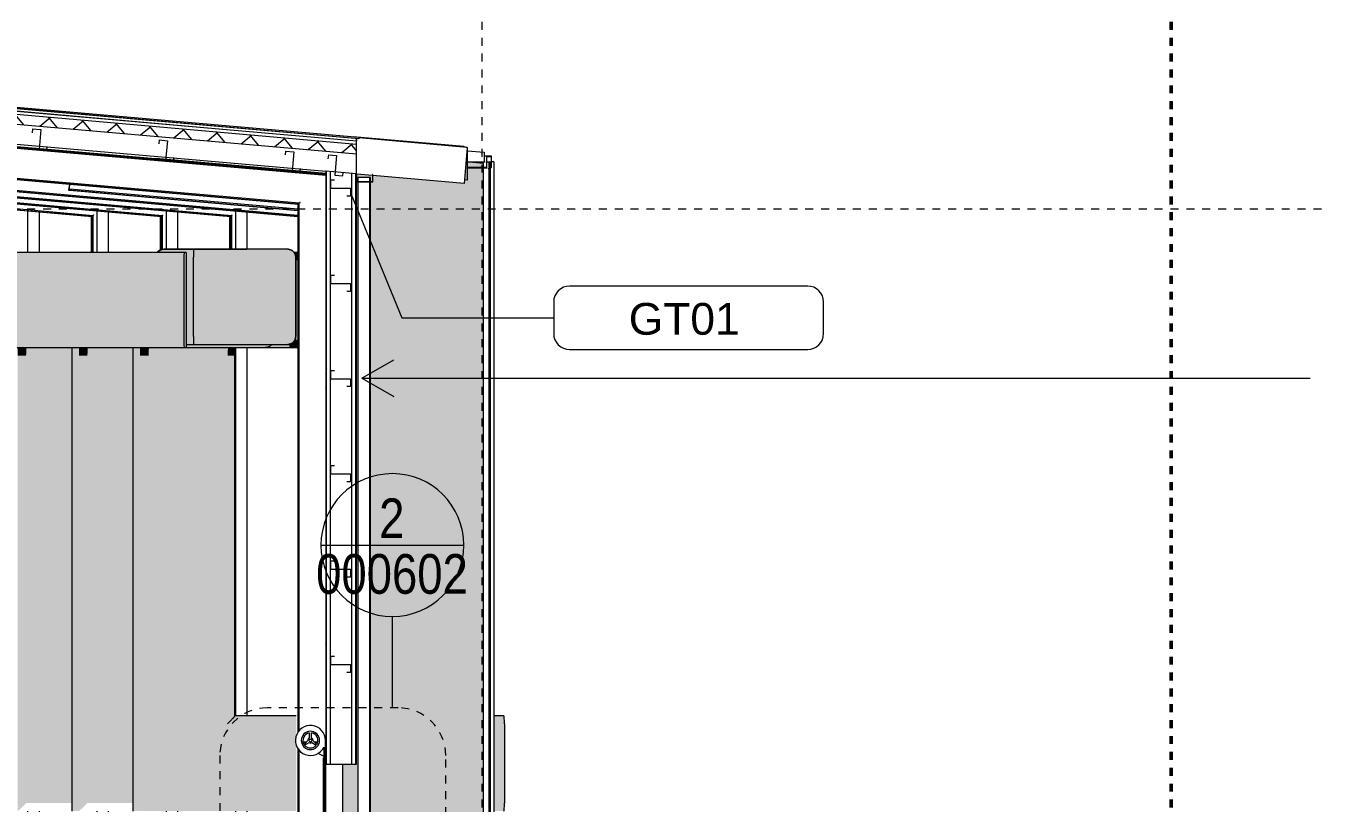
# Model space of a CAD drawing. Header units: metres. Extents: x 4238 to 4687, y -1 to 29.
# Drawn here: x 4501.05 to 4517.36, y 7.75 to 17.54 of the extents above; entities that cross this region are included whole.
import ezdxf

# ---------------------------------------------------------------- set-up
doc = ezdxf.new("R2010")
doc.units = ezdxf.units.M
for name, pattern in [('AEC_Center', [0.024, 0.012, -0.004, 0.004, -0.004]), ('AEC_Double Dash', [0.039, 0.015, -0.004, 0.006, -0.004, 0.006, -0.004]), ('BOUNDARY', [0.016, 0.01, -0.003, 0, -0.003]), ('Grid Line', [0.021, 0.012, -0.003, 0.003, -0.003])]:
    doc.linetypes.add(name, pattern=pattern)
for name, color, linetype, lineweight in [('A-ANNO-SYMB', 150, 'Continuous', 5), ('A-DETL', 90, 'Continuous', 13), ('A-DOOR', 31, 'Continuous', 5), ('A-DOOR-FRAM', 31, 'Continuous', 5), ('A-FLOR-LEVL', 51, 'Continuous', 5), ('A-GENM', 13, 'Continuous', 5), ('A-ROOF', 132, 'Continuous', 5), ('A-ROOF-IDEN', 132, 'Continuous', 5), ('A-ROOF-MCUT', 132, 'Continuous', 5), ('A-ROOF-OTLN', 132, 'Continuous', 5), ('A-ROOF-PATT', 132, 'Continuous', 15), ('A-WALL', 113, 'Continuous', 5), ('A-WALL-PATT', 111, 'Continuous', 5), ('G-ANNO-TEXT', 231, 'Continuous', 5), ('P-SANR-FIXT', 6, 'Continuous', 5), ('S-BEAM', 12, 'Continuous', 5), ('S-GRID', 1, 'Continuous', 5)]:
    doc.layers.add(name, color=color, linetype=linetype, lineweight=lineweight)
doc.styles.add('Arial Narrow', font='ARIALN.TTF', dxfattribs={"height": 0.5})
doc.styles.add('Arial_2', font='arial.ttf', dxfattribs={"height": 0.4})

# ---------------------------------------------------------------- blocks, each defined once
blk = doc.blocks.new('Structural Framing 15 - Structural Framing 1-952687-SECTION - GRIDS B1-B2')
at = {"layer": 'S-BEAM'}
for p, q in [((4478.807, 15.298), (4474.788, 15.65)), ((4478.811, 15.298), (4478.807, 15.298)), ((4478.807, 15.298), (4478.807, 8.639)), ((4478.807, 8.442), (4478.807, 5.24))]:
    blk.add_line(p, q, dxfattribs=at)
blk = doc.blocks.new('Mechanical - Condensers - Mechanical - Condensers-1249279-SECTION - GRIDS B1-B2')
at = {"layer": 'A-GENM'}
h = blk.add_hatch(color=256, dxfattribs=at)
h.paths.add_polyline_path([(4476.724, 14.59), (4477.374, 14.59), (4477.376, 14.69), (4461.306, 14.689), (4461.306, 14.59), (4476.601, 14.59)])
h.paths.add_polyline_path([(4460.514, 14.59), (4461.106, 14.59), (4461.106, 14.69), (4436.757, 14.69), (4436.757, 14.59), (4460.267, 14.59)])
h.paths.add_polyline_path([(4436.172, 14.59), (4436.223, 14.59), (4436.223, 14.69), (4436.107, 14.69), (4436.107, 14.656), (4436.147, 14.616)])
for points in [[(4477.041, 14.69), (4477.042, 14.69), (4477.05, 14.701), (4477.071, 14.717), (4477.096, 14.727), (4477.094, 14.727), (4477.07, 14.717), (4477.049, 14.7)], [(4477.405, 13.53), (4477.497, 13.532), (4477.496, 13.544), (4477.494, 13.63), (4477.497, 14.727), (4477.495, 14.73), (4477.121, 14.73), (4477.095, 14.727), (4477.071, 14.717), (4477.05, 14.701), (4477.044, 14.69), (4477.403, 14.69), (4477.404, 14.661), (4477.405, 14.59), (4477.405, 13.53)], [(4477.376, 13.49), (4477.403, 13.49), (4477.404, 13.504), (4477.405, 13.613), (4477.404, 14.677), (4477.403, 14.69), (4477.376, 14.69), (4477.374, 14.661), (4477.374, 14.461), (4477.375, 13.504)], [(4477.494, 14.63), (4478.781, 14.63), (4478.774, 14.663), (4478.767, 14.68), (4478.749, 14.703), (4478.727, 14.719), (4478.698, 14.728), (4478.658, 14.73), (4477.497, 14.729), (4477.496, 14.717), (4477.494, 14.656)], [(4478.781, 14.59), (4478.807, 14.59), (4478.807, 14.69), (4478.761, 14.688), (4478.771, 14.672), (4478.778, 14.651), (4478.781, 14.626), (4478.781, 14.606)], [(4477.494, 13.63), (4478.781, 13.63), (4478.781, 14.63), (4477.494, 14.63), (4477.494, 13.825)], [(4478.807, 13.59), (4478.807, 14.59), (4478.781, 14.59), (4478.778, 13.613), (4478.774, 13.597), (4478.773, 13.59), (4478.777, 13.59)], [(4478.37, 13.49), (4478.403, 13.491), (4478.429, 13.496), (4478.443, 13.502), (4478.463, 13.514), (4478.471, 13.521), (4478.476, 13.53), (4477.405, 13.53), (4477.405, 13.49), (4478.337, 13.49)], [(4477.497, 13.53), (4478.697, 13.532), (4478.711, 13.535), (4478.732, 13.545), (4478.751, 13.56), (4478.767, 13.58), (4478.778, 13.613), (4478.781, 13.63), (4477.494, 13.63), (4477.497, 13.534)], [(4478.707, 13.49), (4478.706, 13.534), (4478.662, 13.53), (4478.476, 13.528), (4478.467, 13.518), (4478.458, 13.51), (4478.423, 13.493), (4478.403, 13.49), (4478.581, 13.49)], [(4478.707, 13.49), (4478.807, 13.49), (4478.807, 13.59), (4478.771, 13.589), (4478.766, 13.578), (4478.75, 13.559), (4478.717, 13.538), (4478.707, 13.533), (4478.707, 13.494)], [(4475.313, 13.39), (4475.386, 13.39), (4475.389, 13.465), (4475.392, 13.485), (4475.395, 13.49), (4475.28, 13.49), (4475.278, 13.435), (4475.278, 13.39), (4475.296, 13.39)], [(4475.335, 10.39), (4475.386, 10.39), (4475.386, 13.39), (4475.278, 13.39), (4475.278, 10.39), (4475.313, 10.39)], [(4475.386, 13.39), (4475.962, 13.39), (4475.962, 13.49), (4475.395, 13.49), (4475.392, 13.485), (4475.388, 13.449), (4475.387, 13.401)], [(4475.386, 7.75), (4475.962, 7.75), (4475.962, 13.39), (4475.386, 13.39), (4475.386, 7.888)], [(4475.475, 13.504), (4475.475, 13.504)], [(4476.049, 7.65), (4476.051, 13.477), (4476.05, 13.49), (4475.963, 13.49), (4475.962, 13.189), (4475.962, 7.65)], [(4476.085, 10.39), (4476.158, 10.39), (4476.158, 13.39), (4476.049, 13.39), (4476.049, 10.39), (4476.067, 10.39)], [(4476.14, 13.39), (4476.158, 13.39), (4476.161, 13.465), (4476.164, 13.485), (4476.167, 13.49), (4476.052, 13.49), (4476.05, 13.435), (4476.05, 13.39), (4476.132, 13.39)], [(4476.158, 13.39), (4476.732, 13.39), (4476.732, 13.49), (4476.167, 13.49), (4476.164, 13.485), (4476.159, 13.449), (4476.158, 13.401)], [(4476.353, 7.75), (4476.732, 7.75), (4476.732, 13.39), (4476.158, 13.39), (4476.158, 7.75)], [(4476.819, 7.65), (4476.821, 13.477), (4476.821, 13.49), (4476.732, 13.49), (4476.732, 13.189), (4476.732, 7.65)], [(4476.837, 10.39), (4476.928, 10.39), (4476.928, 13.39), (4476.819, 13.39), (4476.819, 10.39), (4476.825, 10.39)], [(4476.825, 13.39), (4476.928, 13.39), (4476.931, 13.465), (4476.934, 13.485), (4476.936, 13.49), (4476.822, 13.49), (4476.82, 13.435), (4476.82, 13.39)], [(4476.928, 13.39), (4477.924, 13.39), (4477.925, 13.449), (4477.93, 13.485), (4477.932, 13.49), (4476.936, 13.49), (4476.934, 13.485), (4476.929, 13.449), (4476.928, 13.401)], [(4478.015, 13.39), (4478.015, 13.39), (4478.014, 13.49), (4477.932, 13.49), (4477.929, 13.484), (4477.925, 13.449), (4477.924, 13.39), (4478.013, 13.39)], [(4477.924, 10.39), (4478.015, 10.39), (4478.013, 13.39), (4477.924, 13.39), (4477.924, 10.432)], [(4475.278, 7.65), (4475.284, 7.653), (4475.313, 7.679), (4475.386, 7.75), (4475.386, 10.39), (4475.278, 10.39), (4475.278, 7.653)], [(4476.049, 7.65), (4476.055, 7.653), (4476.085, 7.679), (4476.158, 7.75), (4476.158, 10.39), (4476.049, 10.39), (4476.049, 7.676)], [(4476.819, 7.65), (4476.825, 7.653), (4476.855, 7.679), (4476.928, 7.75), (4476.928, 10.39), (4476.819, 10.39), (4476.819, 7.653)], [(4477.924, 8.75), (4477.992, 8.821), (4478.015, 8.85), (4478.013, 10.39), (4477.924, 10.39), (4477.924, 8.768)]]:
    blk.add_hatch(color=256, dxfattribs=at).paths.add_polyline_path(points)
h = blk.add_hatch(color=256, dxfattribs=at)
h.paths.add_polyline_path([(4415.037, 8.33), (4436.222, 9.44), (4436.223, 14.59), (4436.172, 14.59), (4436.172, 11.345), (4436.183, 11.345), (4436.183, 11.333), (4436.172, 11.333), (4436.172, 10.904), (4436.183, 10.904), (4436.183, 10.891), (4436.172, 10.891), (4436.172, 10.439), (4414.985, 9.328), (4415.005, 8.948)])
h.paths.add_polyline_path([(4436.756, 9.468), (4437.172, 9.49), (4437.172, 13.59), (4461.106, 13.59), (4461.106, 14.59), (4436.757, 14.59), (4436.756, 9.584)])
h.paths.add_polyline_path([(4475.487, 13.59), (4477.374, 13.59), (4477.374, 14.59), (4461.306, 14.59), (4461.306, 13.59), (4475.363, 13.59)])
h = blk.add_hatch(color=256, dxfattribs=at)
h.paths.add_polyline_path([(4477.376, 13.49), (4477.375, 13.504), (4477.374, 13.59), (4461.306, 13.59), (4461.306, 13.49), (4477.376, 13.49)])
h.paths.add_polyline_path([(4460.019, 13.49), (4461.106, 13.492), (4461.106, 13.59), (4437.172, 13.59), (4437.275, 13.49), (4459.772, 13.49)])
h = blk.add_hatch(color=256, dxfattribs=at)
h.paths.add_polyline_path([(4477.096, 7.75), (4478.791, 7.75), (4478.791, 8.471), (4478.78, 8.512), (4478.779, 8.56), (4478.791, 8.609), (4478.791, 8.75), (4477.924, 8.75), (4477.924, 13.39), (4476.928, 13.39), (4476.928, 7.75)])
h.paths.add_polyline_path([(4481.303, 7.75), (4481.41, 7.75), (4481.41, 8.75), (4481.276, 8.75), (4481.276, 7.75)])
h = blk.add_hatch(color=256, dxfattribs=at)
h.paths.add_polyline_path([(4477.924, 8.75), (4478.791, 8.75), (4478.789, 8.821), (4478.785, 8.847), (4478.782, 8.85), (4478.015, 8.85), (4478.013, 8.847), (4477.992, 8.821), (4477.949, 8.776)])
h.paths.add_polyline_path([(4481.276, 8.75), (4481.41, 8.75), (4481.408, 8.821), (4481.404, 8.847), (4481.402, 8.85), (4481.276, 8.85), (4481.276, 8.751)])
h = blk.add_hatch(color=256, dxfattribs=at)
h.paths.add_polyline_path([(4477.096, 7.65), (4478.784, 7.652), (4478.786, 7.659), (4478.789, 7.679), (4478.791, 7.75), (4476.928, 7.75), (4476.848, 7.674), (4476.825, 7.65), (4476.848, 7.65)])
h.paths.add_polyline_path([(4481.402, 7.65), (4481.404, 7.653), (4481.408, 7.679), (4481.41, 7.75), (4481.276, 7.75), (4481.276, 7.65), (4481.303, 7.65)])
for p, q in [((4477.376, 14.69), (4461.306, 14.69)), ((4477.077, 14.719), (4477.091, 14.726)), ((4477.497, 14.73), (4477.121, 14.73)), ((4477.403, 14.69), (4477.376, 14.69)), ((4477.374, 14.59), (4477.374, 13.59)), ((4477.405, 13.59), (4477.405, 14.59)), ((4477.494, 13.63), (4477.494, 14.63)), ((4478.781, 13.63), (4478.781, 14.63)), ((4478.781, 14.63), (4478.781, 13.63)), ((4477.405, 13.53), (4477.497, 13.53)), ((4461.306, 13.49), (4477.376, 13.49)), ((4475.962, 13.39), (4475.962, 10.39)), ((4476.732, 13.39), (4476.732, 10.39)), ((4477.376, 13.49), (4477.403, 13.49)), ((4478.015, 10.39), (4478.015, 13.39)), ((4478.399, 13.49), (4478.707, 13.49)), ((4475.962, 10.39), (4475.962, 7.65)), ((4476.732, 10.39), (4476.732, 7.65)), ((4478.015, 8.85), (4478.015, 10.39)), ((4478.787, 8.85), (4478.015, 8.85)), ((4481.402, 8.85), (4481.276, 8.85)), ((4481.41, 8.75), (4481.41, 7.75))]:
    blk.add_line(p, q, dxfattribs=at)
at = {"layer": 'A-GENM', "flags": 128}
for points in [[(4477.094, 14.727), (4477.07, 14.717), (4477.05, 14.701), (4477.041, 14.691)], [(4477.041, 14.69), (4477.048, 14.7), (4477.068, 14.715)], [(4477.103, 14.728), (4477.116, 14.73), (4477.117, 14.73), (4477.118, 14.73), (4477.118, 14.73), (4477.119, 14.73)], [(4477.122, 14.73), (4477.148, 14.73), (4477.207, 14.73), (4477.284, 14.73), (4477.47, 14.73), (4477.645, 14.73), (4477.792, 14.73), (4478.03, 14.73), (4478.164, 14.73)], [(4478.681, 14.73), (4478.68, 14.73), (4478.677, 14.73), (4478.672, 14.73), (4478.666, 14.73), (4478.658, 14.73), (4478.648, 14.73), (4478.636, 14.73), (4478.622, 14.73), (4478.607, 14.73), (4478.59, 14.73), (4478.571, 14.73), (4478.551, 14.73), (4478.529, 14.73), (4478.505, 14.73), (4478.48, 14.73), (4478.453, 14.73), (4478.425, 14.73), (4478.395, 14.73), (4478.364, 14.73), (4478.332, 14.73), (4478.298, 14.73), (4478.263, 14.73), (4478.227, 14.73), (4478.19, 14.73), (4478.152, 14.73), (4478.113, 14.73), (4478.073, 14.73), (4478.032, 14.73), (4477.99, 14.73), (4477.947, 14.73), (4477.904, 14.73), (4477.86, 14.73), (4477.816, 14.73), (4477.771, 14.73), (4477.726, 14.73), (4477.681, 14.73), (4477.635, 14.73), (4477.589, 14.73), (4477.543, 14.73), (4477.497, 14.73)], [(4478.681, 14.73), (4478.685, 14.73), (4478.689, 14.73), (4478.693, 14.73), (4478.696, 14.729), (4478.7, 14.728), (4478.704, 14.727), (4478.708, 14.726), (4478.712, 14.725), (4478.716, 14.724), (4478.72, 14.722), (4478.723, 14.721), (4478.727, 14.719), (4478.73, 14.717), (4478.734, 14.715), (4478.737, 14.713), (4478.74, 14.71), (4478.743, 14.708), (4478.746, 14.705), (4478.749, 14.703), (4478.752, 14.7), (4478.755, 14.697), (4478.758, 14.694), (4478.76, 14.691), (4478.762, 14.688), (4478.765, 14.684), (4478.767, 14.681), (4478.769, 14.677), (4478.771, 14.674), (4478.772, 14.67), (4478.774, 14.666), (4478.775, 14.663), (4478.776, 14.659), (4478.777, 14.655), (4478.778, 14.651), (4478.779, 14.647), (4478.78, 14.643), (4478.78, 14.639), (4478.78, 14.635), (4478.781, 14.631), (4478.781, 14.63)], [(4478.807, 14.69), (4478.765, 14.69), (4478.759, 14.69)], [(4477.497, 13.53), (4477.543, 13.53), (4477.589, 13.53), (4477.635, 13.53), (4477.681, 13.53), (4477.726, 13.53), (4477.771, 13.53), (4477.816, 13.53), (4477.861, 13.53), (4477.904, 13.53), (4477.948, 13.53), (4477.99, 13.53), (4478.032, 13.53), (4478.073, 13.53), (4478.113, 13.53), (4478.152, 13.53), (4478.19, 13.53), (4478.227, 13.53), (4478.264, 13.53), (4478.298, 13.53), (4478.332, 13.53), (4478.364, 13.53), (4478.395, 13.53), (4478.425, 13.53), (4478.453, 13.53), (4478.48, 13.53), (4478.505, 13.53), (4478.529, 13.53), (4478.551, 13.53), (4478.571, 13.53), (4478.59, 13.53), (4478.607, 13.53), (4478.622, 13.53), (4478.636, 13.53), (4478.648, 13.53), (4478.658, 13.53), (4478.666, 13.53), (4478.672, 13.53), (4478.677, 13.53), (4478.68, 13.53), (4478.681, 13.53)], [(4478.479, 13.53), (4478.477, 13.527), (4478.474, 13.524), (4478.472, 13.521), (4478.469, 13.519), (4478.466, 13.516), (4478.463, 13.513), (4478.46, 13.511), (4478.457, 13.508), (4478.453, 13.506), (4478.45, 13.504), (4478.446, 13.502), (4478.443, 13.5), (4478.439, 13.499), (4478.435, 13.497), (4478.432, 13.496), (4478.428, 13.495), (4478.424, 13.493), (4478.42, 13.493), (4478.416, 13.492), (4478.412, 13.491), (4478.408, 13.491), (4478.404, 13.49), (4478.4, 13.49), (4478.399, 13.49)], [(4478.781, 13.63), (4478.78, 13.626), (4478.78, 13.622), (4478.78, 13.618), (4478.779, 13.614), (4478.779, 13.61), (4478.778, 13.606), (4478.777, 13.603), (4478.775, 13.599), (4478.774, 13.595), (4478.773, 13.591), (4478.771, 13.588), (4478.769, 13.584), (4478.767, 13.581), (4478.765, 13.577), (4478.763, 13.574), (4478.761, 13.571), (4478.758, 13.567), (4478.756, 13.564), (4478.753, 13.561), (4478.75, 13.559), (4478.747, 13.556), (4478.744, 13.553), (4478.741, 13.551), (4478.738, 13.548), (4478.735, 13.546), (4478.731, 13.544), (4478.728, 13.542), (4478.724, 13.54), (4478.72, 13.539), (4478.717, 13.537), (4478.713, 13.536), (4478.709, 13.534), (4478.705, 13.533), (4478.701, 13.532), (4478.698, 13.532), (4478.694, 13.531), (4478.69, 13.531), (4478.686, 13.53), (4478.682, 13.53), (4478.681, 13.53)], [(4475.962, 13.49), (4475.962, 13.452), (4475.962, 13.403), (4475.962, 13.39)], [(4476.732, 13.49), (4476.732, 13.452), (4476.732, 13.403), (4476.732, 13.39)], [(4477.403, 13.49), (4477.441, 13.49), (4477.486, 13.49), (4477.531, 13.49), (4477.575, 13.49), (4477.619, 13.49), (4477.662, 13.49), (4477.705, 13.49), (4477.747, 13.49), (4477.788, 13.49), (4477.828, 13.49), (4477.867, 13.49), (4477.906, 13.49), (4477.943, 13.49), (4477.979, 13.49), (4478.014, 13.49), (4478.048, 13.49), (4478.08, 13.49), (4478.111, 13.49), (4478.141, 13.49), (4478.169, 13.49), (4478.196, 13.49), (4478.221, 13.49), (4478.245, 13.49), (4478.267, 13.49), (4478.288, 13.49), (4478.307, 13.49), (4478.324, 13.49), (4478.34, 13.49), (4478.353, 13.49), (4478.365, 13.49), (4478.375, 13.49), (4478.384, 13.49), (4478.39, 13.49), (4478.395, 13.49), (4478.398, 13.49), (4478.399, 13.49), (4478.399, 13.49)], [(4478.017, 13.488), (4478.017, 13.482), (4478.017, 13.475), (4478.016, 13.468), (4478.016, 13.461), (4478.016, 13.454), (4478.016, 13.447), (4478.016, 13.44), (4478.015, 13.432), (4478.015, 13.425), (4478.015, 13.417), (4478.015, 13.41), (4478.015, 13.402), (4478.015, 13.394), (4478.015, 13.39)], [(4478.399, 13.49), (4478.398, 13.49), (4478.396, 13.49), (4478.395, 13.49)], [(4478.707, 13.49), (4478.753, 13.49), (4478.799, 13.49), (4478.807, 13.49)]]:
    blk.add_lwpolyline(points, dxfattribs=at)
at = {"layer": 'A-GENM'}
for centre, start, end in [((4477.121, 14.63), 90, 142.707), ((4478.681, 14.63), 79.6393, 90), ((4478.681, 14.63), 0, 75), ((4478.681, 13.63), 270, 280.3607), ((4478.681, 13.63), 285, 0)]:
    blk.add_arc(centre, 0.1, start, end, dxfattribs=at)
for centre, ratio, start_param, end_param in [((4477.376, 14.59), 0.026518, 0, 1.570796), ((4477.403, 14.59), 0.026518, 4.712389, 6.283185), ((4477.497, 14.63), 0.028952, 0, 1.570796), ((4477.376, 13.59), 0.026518, 1.570796, 3.141593), ((4477.403, 13.59), 0.026518, 3.141593, 4.712389), ((4477.497, 13.63), 0.028952, 1.570796, 3.141593), ((4478.707, 13.59), 0.000061, 2.17733, 3.141593), ((4481.402, 8.75), 0.087269, 4.712389, 6.283185), ((4481.402, 7.75), 0.087269, 3.141593, 4.712389)]:
    blk.add_ellipse(centre, major_axis=(0, 0.1), ratio=ratio, start_param=start_param, end_param=end_param, dxfattribs=at)
blk.add_open_spline([(4478.015, 8.85), (4478.015, 8.85), (4478.015, 8.848), (4478.011, 8.843), (4478.006, 8.837), (4478.001, 8.831), (4477.996, 8.825), (4477.992, 8.821), (4477.987, 8.816), (4477.981, 8.809), (4477.974, 8.802), (4477.967, 8.794), (4477.959, 8.786), (4477.949, 8.776), (4477.937, 8.763), (4477.928, 8.754), (4477.924, 8.75)], degree=3, knots=[0, 0, 0, 0, 0.166667, 0.25, 0.333333, 0.416667, 0.458333, 0.5, 0.541667, 0.583333, 0.666667, 0.708333, 0.75, 0.833333, 0.916667, 1, 1, 1, 1], dxfattribs=at)
blk = doc.blocks.new('Door-Roller-Standard - D07_3000x3000x20-Flat-Standard Motor-Anodised Clear-3549031-SECTION - GRIDS B1-B2')
at = {"layer": 'A-DOOR-FRAM'}
for p, q in [((4478.874, 8.523), (4478.919, 8.523)), ((4478.875, 8.52), (4478.916, 8.52)), ((4479.014, 8.523), (4479.059, 8.523)), ((4479.017, 8.52), (4479.059, 8.52)), ((4479.156, 8.523), (4479.161, 8.523)), ((4479.158, 8.52), (4479.158, 8.329)), ((4479.061, 8.378), (4479.136, 8.341)), ((4479.131, 5.24), (4479.131, 8.32)), ((4479.133, 8.32), (4479.131, 8.32)), ((4479.133, 5.24), (4479.133, 8.32)), ((4479.136, 8.32), (4479.133, 8.32)), ((4479.159, 8.32), (4479.156, 8.32)), ((4479.158, 8.329), (4479.161, 8.329)), ((4479.159, 5.24), (4479.159, 8.32)), ((4479.161, 8.32), (4479.159, 8.32)), ((4479.161, 5.24), (4479.161, 8.24))]:
    blk.add_line(p, q, dxfattribs=at)
blk = doc.blocks.new('X_Door-Panel-Roller-Standard - Standard-3510481-SECTION - GRIDS B1-B2')
at = {"layer": 'A-DOOR'}
h = blk.add_hatch(dxfattribs=at)
h.set_pattern_fill('FP_132', color=256, style=0, pattern_type=2)
h.set_pattern_definition([(180, (4479.136, 5.24), (6e-18, 0.05), [])])
h.paths.add_polyline_path([(4479.136, 5.29), (4479.136, 5.29), (4479.136, 5.343)])
for p, q in [((4479.156, 5.242), (4479.156, 8.54)), ((4479.136, 8.455), (4479.136, 5.242)), ((4479.136, 5.242), (4479.156, 5.242))]:
    blk.add_line(p, q, dxfattribs=at)
for radius, start, end in [(0.189, 360, 333.3989), (0.115, 0, 180), (0.115, 180, 360)]:
    blk.add_arc((4478.967, 8.54), radius, start, end, dxfattribs=at)
at = {"layer": 'A-DOOR-FRAM'}
for p, q in [((4478.934, 8.539), (4478.887, 8.488)), ((4478.893, 8.48), (4478.949, 8.513)), ((4478.952, 8.634), (4478.952, 8.569)), ((4478.967, 8.558), (4478.967, 8.558)), ((4478.967, 8.523), (4478.967, 8.523)), ((4478.982, 8.569), (4478.982, 8.634)), ((4478.984, 8.513), (4479.04, 8.48)), ((4479.046, 8.488), (4478.999, 8.539)), ((4479.136, 5.29), (4479.134, 5.29)), ((4479.134, 5.29), (4479.134, 5.24)), ((4479.136, 5.242), (4479.136, 5.29)), ((4479.156, 5.242), (4479.136, 5.242)), ((4479.158, 5.29), (4479.156, 5.29)), ((4479.156, 5.29), (4479.156, 5.242)), ((4479.158, 5.24), (4479.158, 5.29))]:
    blk.add_line(p, q, dxfattribs=at)
for radius, start, end in [(0.115, 106.685, 111.9608), (0.115, 67.9865, 73.3211), (0.115, 158.0645, 163.2987), (0.115, 196.7013, 201.9355), (0.115, 140.4445, 146.5279), (0.115, 213.4721, 219.5555), (0.095, 99.0847, 212.8813), (0.115, 123.4612, 129.5555), (0.095, 219.0847, 320.9153), (0.0325, 117.4864, 182.5136), (0.0175, 0, 180), (0.0175, 0, 180), (0.0175, 180, 0), (0.0175, 180, 360), (0.0325, 237.4864, 302.5136), (0.095, 327.1187, 80.9153), (0.0325, 357.4864, 62.5136), (0.115, 50.3951, 56.5615), (0.115, 33.4275, 39.6049), (0.115, 320.3951, 326.5725), (0.115, 17.8271, 22.0389), (0.115, 337.9611, 342.1729), (0.115, 230.4445, 236.5388), (0.115, 248.0392, 253.315), (0.115, 286.6789, 292.0135), (0.115, 303.4385, 309.6049)]:
    blk.add_arc((4478.967, 8.54), radius, start, end, dxfattribs=at)
blk = doc.blocks.new('Structural Framing 56 - Structural Framing 1-1480425-SECTION - GRIDS B1-B2')
at = {"layer": 'S-BEAM'}
for p, q in [((4467.427, 16.716), (4477.017, 15.872)), ((4477.017, 15.872), (4477.017, 15.863)), ((4477.017, 15.863), (4477.018, 15.872)), ((4479.16, 15.684), (4477.018, 15.872))]:
    blk.add_line(p, q, dxfattribs=at)
blk = doc.blocks.new('Downpipe - L Spreader - Default-V187-SECTION - GRIDS B1-B2')
at = {"layer": 'P-SANR-FIXT'}
for p, q in [((4475.403, 15.212), (4475.403, 14.69)), ((4475.553, 14.69), (4475.553, 15.199)), ((4475.403, 7.65), (4475.403, 5.24)), ((4475.553, 6.99), (4475.553, 7.65)), ((4475.553, 5.24), (4475.553, 6.49))]:
    blk.add_line(p, q, dxfattribs=at)
blk = doc.blocks.new('Downpipe - L Spreader - Default-V189-SECTION - GRIDS B1-B2')
at = {"layer": 'P-SANR-FIXT'}
for p, q in [((4476.275, 15.211), (4476.275, 14.69)), ((4476.425, 14.69), (4476.425, 15.198)), ((4476.275, 7.65), (4476.275, 5.24)), ((4476.425, 5.24), (4476.425, 7.65))]:
    blk.add_line(p, q, dxfattribs=at)
blk = doc.blocks.new('Downpipe - L Spreader - Default-V190-SECTION - GRIDS B1-B2')
at = {"layer": 'P-SANR-FIXT'}
for p, q in [((4477.148, 15.211), (4477.148, 14.73)), ((4477.298, 14.73), (4477.298, 15.198)), ((4477.148, 7.65), (4477.148, 5.24)), ((4477.298, 5.24), (4477.298, 7.65))]:
    blk.add_line(p, q, dxfattribs=at)
blk = doc.blocks.new('Downpipe - L Spreader - Default-V191-SECTION - GRIDS B1-B2')
at = {"layer": 'P-SANR-FIXT'}
for p, q in [((4478.021, 15.211), (4478.021, 14.73)), ((4478.171, 14.73), (4478.171, 15.198)), ((4478.021, 13.49), (4478.021, 8.85)), ((4478.171, 8.85), (4478.171, 13.49)), ((4478.021, 7.65), (4478.021, 5.24)), ((4478.171, 5.24), (4478.171, 7.65))]:
    blk.add_line(p, q, dxfattribs=at)
blk = doc.blocks.new('Downpipe - Straight - 01 - 150D-3252301-SECTION - GRIDS B1-B2')
at = {"layer": 'P-SANR-FIXT'}
for p, q in [((4479.722, 15.635), (4479.72, 15.635)), ((4479.722, 15.581), (4479.722, 15.635)), ((4479.722, 5.24), (4479.722, 15.579))]:
    blk.add_line(p, q, dxfattribs=at)
blk = doc.blocks.new('Downpipe - Straight - 01 - 150D-V192-SECTION - GRIDS B1-B2')
at = {"layer": 'P-SANR-FIXT'}
for p, q in [((4479.564, 15.635), (4479.564, 15.58)), ((4479.637, 15.635), (4479.564, 15.635)), ((4479.564, 15.579), (4479.564, 5.24)), ((4479.714, 15.635), (4479.637, 15.635)), ((4479.714, 15.581), (4479.714, 15.635)), ((4479.714, 5.24), (4479.714, 15.579))]:
    blk.add_line(p, q, dxfattribs=at)
blk = doc.blocks.new('Downpipe - Straight - 01 - 150D-3252302-SECTION - GRIDS B1-B2')
at = {"layer": 'P-SANR-FIXT'}
for p, q in [((4479.72, 15.635), (4479.715, 15.635)), ((4479.72, 15.581), (4479.72, 15.635)), ((4479.72, 5.24), (4479.72, 15.579))]:
    blk.add_line(p, q, dxfattribs=at)
blk = doc.blocks.new('Structural Framing 5 - Structural Framing 1-1638361-SECTION - GRIDS B1-B2')
at = {"layer": 'S-BEAM'}
for p, q in [((4476.204, 15.141), (4472.432, 15.473)), ((4472.448, 15.473), (4476.219, 15.141)), ((4476.232, 15.153), (4472.449, 15.485)), ((4476.219, 15.141), (4476.204, 15.141)), ((4476.204, 15.141), (4476.204, 14.69)), ((4476.219, 15.141), (4476.219, 14.69)), ((4476.232, 14.69), (4476.232, 15.153))]:
    blk.add_line(p, q, dxfattribs=at)
blk.add_open_spline([(4476.236, 15.164), (4476.235, 15.163), (4476.233, 15.161), (4476.231, 15.16), (4476.23, 15.159), (4476.23, 15.158), (4476.229, 15.157), (4476.228, 15.156), (4476.228, 15.156), (4476.227, 15.155), (4476.226, 15.155), (4476.226, 15.154), (4476.226, 15.154), (4476.225, 15.153)], degree=3, knots=[0, 0, 0, 0, 0.1666667, 0.25, 0.3333333, 0.375, 0.4166667, 0.5, 0.5416667, 0.5833333, 0.6666667, 0.75, 0.8333333, 0.8333333, 0.8333333, 0.8333333], dxfattribs=at)
blk = doc.blocks.new('Structural Framing 6 - Structural Framing 1-1639752-SECTION - GRIDS B1-B2')
at = {"layer": 'S-BEAM'}
for p, q in [((4477.076, 15.141), (4473.302, 15.473)), ((4473.317, 15.473), (4477.092, 15.141)), ((4477.105, 15.153), (4473.318, 15.485)), ((4477.092, 15.141), (4477.076, 15.141)), ((4477.076, 15.141), (4477.076, 14.719)), ((4477.092, 15.141), (4477.092, 14.726)), ((4477.105, 14.728), (4477.105, 15.153))]:
    blk.add_line(p, q, dxfattribs=at)
blk.add_open_spline([(4477.109, 15.163), (4477.108, 15.162), (4477.106, 15.161), (4477.104, 15.159), (4477.103, 15.158), (4477.103, 15.157), (4477.102, 15.157), (4477.101, 15.156), (4477.1, 15.155), (4477.1, 15.155), (4477.099, 15.154), (4477.099, 15.154), (4477.099, 15.153), (4477.098, 15.153)], degree=3, knots=[0, 0, 0, 0, 0.1666667, 0.25, 0.3333333, 0.375, 0.4166667, 0.5, 0.5416667, 0.5833333, 0.6666667, 0.75, 0.8333333, 0.8333333, 0.8333333, 0.8333333], dxfattribs=at)
blk = doc.blocks.new('Structural Framing 11 - Structural Framing 1-1640090-SECTION - GRIDS B1-B2')
at = {"layer": 'S-BEAM'}
for p, q in [((4477.949, 15.141), (4474.175, 15.473)), ((4474.19, 15.473), (4477.965, 15.141)), ((4477.978, 15.153), (4474.191, 15.485)), ((4477.965, 15.141), (4477.949, 15.141)), ((4477.949, 15.141), (4477.949, 14.73)), ((4477.965, 15.141), (4477.965, 14.73)), ((4477.978, 14.73), (4477.978, 15.153))]:
    blk.add_line(p, q, dxfattribs=at)
blk.add_open_spline([(4477.981, 15.163), (4477.98, 15.162), (4477.979, 15.161), (4477.977, 15.159), (4477.976, 15.158), (4477.975, 15.157), (4477.975, 15.157), (4477.974, 15.156), (4477.973, 15.155), (4477.973, 15.155), (4477.972, 15.154), (4477.972, 15.154), (4477.971, 15.153), (4477.971, 15.153)], degree=3, knots=[0, 0, 0, 0, 0.1666667, 0.25, 0.3333333, 0.375, 0.4166667, 0.5, 0.5416667, 0.5833333, 0.6666667, 0.75, 0.8333333, 0.8333333, 0.8333333, 0.8333333], dxfattribs=at)
blk = doc.blocks.new('Structural Framing 50 - Structural Framing 1-1640149-SECTION - GRIDS B1-B2')
at = {"layer": 'S-BEAM'}
for p, q in [((4478.807, 15.142), (4475.047, 15.473)), ((4475.063, 15.473), (4478.807, 15.144)), ((4478.807, 15.157), (4475.064, 15.485))]:
    blk.add_line(p, q, dxfattribs=at)
blk = doc.blocks.new('Structural Framing 53 - Structural Framing 1-1640210-SECTION - GRIDS B1-B2')
at = {"layer": 'S-BEAM'}
for p, q in [((4475.93, 15.497), (4475.935, 15.55)), ((4475.934, 15.55), (4475.93, 15.497)), ((4475.921, 15.485), (4475.92, 15.473)), ((4475.92, 15.473), (4475.936, 15.473)), ((4478.807, 15.219), (4475.92, 15.473)), ((4475.928, 15.485), (4475.921, 15.485)), ((4475.937, 15.485), (4475.93, 15.485)), ((4475.936, 15.473), (4475.937, 15.485)), ((4475.936, 15.473), (4478.807, 15.22)), ((4478.807, 15.233), (4475.937, 15.485))]:
    blk.add_line(p, q, dxfattribs=at)
for centre, start_param, end_param in [((4475.929, 15.497), 3.149228, 4.720025), ((4475.931, 15.497), 1.578432, 3.149228)]:
    blk.add_ellipse(centre, major_axis=(0.001, 0.0114), ratio=0.086944, start_param=start_param, end_param=end_param, dxfattribs=at)
blk = doc.blocks.new('Structural Framing 25 - Structural Framing 1-1640794-SECTION - GRIDS B1-B2')
at = {"layer": 'S-BEAM'}
for p, q in [((4474.826, 16.042), (4479.161, 15.662)), ((4479.161, 15.675), (4474.828, 16.055)), ((4474.833, 16.055), (4479.161, 15.675)), ((4474.792, 15.65), (4478.811, 15.298)), ((4478.824, 15.31), (4474.793, 15.663)), ((4478.811, 15.298), (4478.811, 8.646)), ((4478.824, 8.661), (4478.824, 15.31)), ((4478.826, 15.31), (4478.824, 15.31)), ((4478.811, 8.435), (4478.811, 5.24)), ((4478.824, 5.24), (4478.824, 8.418))]:
    blk.add_line(p, q, dxfattribs=at)
blk.add_open_spline([(4478.837, 15.32), (4478.836, 15.319), (4478.835, 15.318), (4478.833, 15.316), (4478.832, 15.315), (4478.831, 15.314), (4478.83, 15.313), (4478.829, 15.313), (4478.829, 15.312), (4478.828, 15.312), (4478.827, 15.311), (4478.827, 15.31), (4478.826, 15.31), (4478.826, 15.31), (4478.826, 15.31)], degree=3, knots=[0, 0, 0, 0, 0.166667, 0.25, 0.333333, 0.375, 0.416667, 0.5, 0.541667, 0.583333, 0.666667, 0.75, 0.833333, 1, 1, 1, 1], dxfattribs=at)
blk = doc.blocks.new('Roof Gutters1 - Roof Gutters-1884510-SECTION - GRIDS B1-B2')
at = {"layer": 'A-ROOF'}
for p, q in [((4479.575, 16.123), (4470.576, 16.913)), ((4479.575, 16.12), (4470.576, 16.911)), ((4479.575, 16.137), (4470.577, 16.927)), ((4479.575, 16.137), (4479.575, 16.123)), ((4479.575, 16.123), (4479.575, 16.12))]:
    blk.add_line(p, q, dxfattribs=at)
blk = doc.blocks.new('Roof Gutters3 - Roof Gutters-1885272-SECTION - GRIDS B1-B2')
at = {"layer": 'A-ROOF'}
for p, q in [((4479.525, 16.141), (4479.505, 16.145)), ((4480.897, 16.023), (4479.505, 16.145)), ((4479.545, 16.094), (4479.548, 16.123)), ((4479.547, 16.123), (4479.545, 16.094)), ((4480.94, 16.014), (4479.575, 16.134)), ((4480.897, 16.023), (4480.94, 16.014)), ((4480.94, 16.014), (4480.901, 15.56)), ((4479.75, 15.661), (4479.55, 15.678)), ((4480.901, 15.56), (4479.752, 15.661))]:
    blk.add_line(p, q, dxfattribs=at)
blk = doc.blocks.new('Section - Type 1-3055133-SECTION - GRIDS B1-B2')
at = {"layer": 'A-ANNO-SYMB'}
blk.add_line((4479.099, 11.002), (4480.899, 11.002), dxfattribs=at)
for start, end in [(0, 180), (180, 360)]:
    blk.add_arc((4479.999, 11.002), 0.9, start, end, dxfattribs=at)
blk = doc.blocks.new('Roof Tag - Roof Tag 17W-1080807-SECTION - GRIDS B1-B2')
at = {"layer": 'A-ROOF-IDEN'}
for p, q in [((4465.62, 20.349), (4462.62, 20.349)), ((4462.42, 20.149), (4462.42, 19.749)), ((4465.82, 19.749), (4465.82, 20.149)), ((4462.62, 19.549), (4465.62, 19.549))]:
    blk.add_line(p, q, dxfattribs=at)
for centre, start, end in [((4462.62, 20.149), 90, 180), ((4465.62, 20.149), 0, 90), ((4462.62, 19.749), 180, 270), ((4465.62, 19.749), 270, 0)]:
    blk.add_arc(centre, 0.2, start, end, dxfattribs=at)

msp = doc.modelspace()

# ---------------------------------------------------------------- hatches: boundary and pattern name
at = {"layer": 'A-ROOF-PATT', "lineweight": 5}
h = msp.add_hatch(dxfattribs=at)
h.set_pattern_fill('FP_128', color=256, angle=-135, style=0, pattern_type=2)
h.set_pattern_definition([(40, (4488.92493, 10.6554), (-0.1928363, 0.2298133), []), (130, (4488.92493, 10.6554), (-0.2298133, -0.1928363), [])])
h.paths.add_polyline_path([(4505.2204, 15.9315), (4505.2204, 16.0519), (4496.3447, 16.8285), (4496.3447, 16.708), (4505.0592, 15.9456)])
h.paths.add_polyline_path([(4496.3447, 16.708), (4496.3444, 16.8285), (4496.1236, 16.8478), (4496.1232, 16.8478), (4486.8774, 17.6567), (4486.8774, 17.5363), (4496.3447, 16.708)])
at = {"layer": 'A-WALL-PATT'}
h = msp.add_hatch(color=256, dxfattribs=at)
h.paths.add_polyline_path([(4506.7272, 5.17), (4506.8182, 5.17), (4506.8182, 15.8113), (4506.5963, 15.8308), (4506.5724, 15.5598), (4505.4244, 15.6607), (4505.4224, 15.5785), (4505.3939, 15.5785), (4505.3939, 5.24), (4505.4693, 5.24), (4505.4693, 6.0667), (4505.575, 6.0667), (4505.575, 6.0864), (4505.725, 6.0852), (4505.7273, 6.062), (4505.7437, 6.062), (4505.7437, 5.2225), (4506.6196, 5.17), (4506.6798, 5.17)])
h.paths.add_polyline_path([(4505.0768, 6.2331), (4505.0796, 6.2364), (4505.0768, 6.236), (4505.0768, 6.2342)])
h.paths.add_polyline_path([(4505.2364, 5.24), (4505.2364, 15.5785), (4505.2204, 15.5785), (4505.2204, 8.24), (4505.0414, 8.24), (4505.0424, 7.64), (4505.0564, 7.64), (4505.0564, 6.374), (4505.0678, 6.374), (4505.0678, 6.3517), (4505.0713, 6.3501), (4505.0713, 6.3223), (4505.0678, 6.3223), (4505.0678, 6.2469), (4505.1064, 6.2457), (4505.1064, 6.2343), (4505.0826, 6.2325), (4505.0678, 6.232), (4505.0678, 6.191), (4505.0564, 6.191), (4505.0564, 5.24), (4505.122, 5.24)])
h.paths.add_polyline_path([(4505.0768, 6.2421), (4505.0793, 6.244), (4505.0768, 6.244)])
h.paths.add_polyline_path([(4505.4221, 15.5805), (4505.4221, 15.6609), (4505.2224, 15.6784), (4505.2224, 15.5805), (4505.2364, 15.5805), (4505.2384, 15.635), (4505.3939, 15.635), (4505.3939, 15.5805)])
h = msp.add_hatch(dxfattribs=at)
h.set_pattern_fill('FP_134', color=256, style=0, pattern_type=2)
h.set_pattern_definition([(90, (4506.860873, 7.64), (-0.01527, 9e-19), [])])
h.paths.add_polyline_path([(4506.8914, 7.64), (4506.9082, 7.64), (4506.9082, 15.7556), (4506.8914, 15.7485), (4506.8914, 7.6755)])
h.paths.add_polyline_path([(4506.8914, 15.7622), (4506.9082, 15.7622), (4506.9082, 15.8301), (4506.8914, 15.8301)])
h = msp.add_hatch(dxfattribs=at)
h.set_pattern_fill('FP_130', color=256, style=0, pattern_type=2)
h.set_pattern_definition([(0, (4488.92487, 10.655), (0.8128, 0.2032), [0.06706, -0.54254, 0.06706, -0.54254, -3.251]), (0, (4488.92487, 10.655), (0.8128, 0.2032), [-1.219, 0.06706, -1.152, 0.06706, -0.54254, -1.422]), (0, (4488.92487, 10.655), (0.8128, 0.2032), [-3.048, 0.06706, -0.33934, 0.06706, -0.94894]), (120, (4489.22987, 10.756), (-0.5823764, 0.6023054), [0.06706, -0.54254, 0.06706, -0.54254, -3.251]), (120, (4489.22987, 10.756), (-0.5823764, 0.6023054), [-1.219, 0.06706, -1.152, 0.06706, -0.54254, -1.422]), (120, (4489.22987, 10.756), (-0.5823764, 0.6023054), [-3.048, 0.06706, -0.33934, 0.06706, -0.94894]), (240, (4489.33087, 11.163), (-0.2304236, -0.8055054), [0.06706, -0.54254, 0.06706, -0.54254, -3.251]), (240, (4489.33087, 11.163), (-0.2304236, -0.8055054), [-1.219, 0.06706, -1.152, 0.06706, -0.54254, -1.422]), (240, (4489.33087, 11.163), (-0.2304236, -0.8055054), [-3.048, 0.06706, -0.33934, 0.06706, -0.94894])])
h.paths.add_polyline_path([(4504.8324, 8.24), (4504.8414, 8.24), (4504.8414, 15.7137), (4504.8324, 15.7145), (4504.8324, 8.3117)])

# ---------------------------------------------------------------- linework, layer by layer
at = {"layer": 'A-ANNO-SYMB'}
msp.add_line((4505.6705, 8.9511), (4505.6705, 10.102), dxfattribs=at)
at = {"layer": 'A-ANNO-SYMB', "linetype": 'AEC_Double Dash'}
for p, q in [((4505.7428, 8.9511), (4504.0969, 8.9511)), ((4503.4969, 8.3511), (4503.4969, 5.1988)), ((4506.3428, 5.1988), (4506.3428, 8.3511))]:
    msp.add_line(p, q, dxfattribs=at)
for centre, start, end in [((4504.0969, 8.3511), 90, 180), ((4505.7428, 8.3511), 0, 90)]:
    msp.add_arc(centre, 0.6, start, end, dxfattribs=at)
at = {"layer": 'A-DETL', "linetype": 'BOUNDARY', "lineweight": 50}
msp.add_line((4515.4776, -0.3048), (4515.4776, 26.5213), dxfattribs=at)
at = {"layer": 'A-DETL'}
for p, q in [((4501.1384, 16.2464), (4501.134, 16.1966)), ((4501.1384, 16.2464), (4501.243, 16.2373)), ((4501.243, 16.2373), (4501.2212, 15.9882)), ((4501.2212, 15.9882), (4501.3208, 15.9795)), ((4501.3208, 15.9795), (4501.3247, 16.0243)), ((4502.7323, 16.107), (4502.7279, 16.0571)), ((4502.7323, 16.107), (4502.8369, 16.0978)), ((4502.8369, 16.0978), (4502.8151, 15.8488)), ((4502.8151, 15.8488), (4502.9147, 15.84)), ((4502.9147, 15.84), (4502.9187, 15.8849)), ((4504.3262, 15.9675), (4504.3219, 15.9177)), ((4504.3262, 15.9675), (4504.4308, 15.9584)), ((4504.4308, 15.9584), (4504.409, 15.7093)), ((4504.8642, 15.9204), (4504.8598, 15.8706)), ((4504.8642, 15.9204), (4504.9688, 15.9113)), ((4504.9688, 15.9113), (4504.947, 15.6622)), ((4504.409, 15.7093), (4504.5086, 15.7006)), ((4504.5086, 15.7006), (4504.5126, 15.7454)), ((4504.947, 15.6622), (4505.0466, 15.6535)), ((4505.0466, 15.6535), (4505.0505, 15.6984)), ((4504.8914, 15.6032), (4504.8914, 15.4982)), ((4504.8914, 15.6032), (4504.9414, 15.6032)), ((4504.8914, 15.4982), (4505.1414, 15.4982)), ((4505.1414, 15.4982), (4505.1414, 15.3982)), ((4505.1414, 15.3982), (4505.0964, 15.3982)), ((4504.8914, 14.4032), (4504.8914, 14.2982)), ((4504.8914, 14.4032), (4504.9414, 14.4032)), ((4504.8914, 14.2982), (4505.1414, 14.2982)), ((4505.1414, 14.1982), (4505.0964, 14.1982)), ((4505.1414, 14.2982), (4505.1414, 14.1982)), ((4504.8914, 13.2032), (4504.8914, 13.0982)), ((4504.8914, 13.2032), (4504.9414, 13.2032)), ((4504.8914, 13.0982), (4505.1414, 13.0982)), ((4505.1414, 13.0982), (4505.1414, 12.9982)), ((4505.1414, 12.9982), (4505.0964, 12.9982)), ((4504.8914, 12.0032), (4504.8914, 11.8982)), ((4504.8914, 12.0032), (4504.9414, 12.0032)), ((4504.8914, 11.8982), (4505.1414, 11.8982)), ((4505.1414, 11.7982), (4505.0964, 11.7982)), ((4505.1414, 11.8982), (4505.1414, 11.7982)), ((4504.8914, 10.8032), (4504.8914, 10.6982)), ((4504.8914, 10.8032), (4504.9414, 10.8032)), ((4504.8914, 10.6982), (4505.1414, 10.6982)), ((4505.1414, 10.5982), (4505.0964, 10.5982)), ((4505.1414, 10.6982), (4505.1414, 10.5982)), ((4504.8914, 9.6032), (4504.8914, 9.4982)), ((4504.8914, 9.6032), (4504.9414, 9.6032)), ((4504.8914, 9.4982), (4505.1414, 9.4982)), ((4505.1414, 9.4982), (4505.1414, 9.3982)), ((4505.1414, 9.3982), (4505.0964, 9.3982))]:
    msp.add_line(p, q, dxfattribs=at)
at = {"layer": 'A-FLOR-LEVL', "linetype": 'AEC_Center'}
msp.add_line((4392.6715, 15.24), (4531.942, 15.24), dxfattribs=at)
at = {"layer": 'A-ROOF'}
for p, q in [((4486.8774, 17.5363), (4505.2204, 15.9315)), ((4503.6289, 16.2313), (4496.3023, 16.8748)), ((4505.2204, 16.0519), (4496.3445, 16.8285)), ((4506.6118, 16.0082), (4506.6118, 15.5996)), ((4506.6085, 15.9713), (4506.6118, 15.971)), ((4506.6118, 15.9703), (4506.8261, 15.9516)), ((4506.8261, 15.9516), (4506.8261, 15.8301)), ((4506.6118, 15.5996), (4506.5764, 15.6027))]:
    msp.add_line(p, q, dxfattribs=at)
at = {"layer": 'A-ROOF', "lineweight": 15}
for p, q in [((4486.8774, 17.2853), (4504.8324, 15.7145)), ((4505.2204, 16.0921), (4496.302, 16.8723)), ((4505.2204, 15.6805), (4505.2204, 16.0921))]:
    msp.add_line(p, q, dxfattribs=at)
at = {"layer": 'A-ROOF-IDEN'}
for p, q in [((4505.1468, 15.4326), (4505.7881, 13.8664)), ((4505.7881, 13.8664), (4507.7018, 13.8664))]:
    msp.add_line(p, q, dxfattribs=at)
at = {"layer": 'A-ROOF-MCUT'}
for p, q in [((4505.2224, 15.6805), (4505.2204, 15.6805)), ((4505.2204, 15.6805), (4505.2204, 15.5785)), ((4505.2224, 15.5805), (4505.2224, 15.6805)), ((4505.4244, 15.6705), (4505.4224, 15.6705)), ((4505.4224, 15.6705), (4505.4224, 15.5805)), ((4505.4244, 15.5785), (4505.4244, 15.6705)), ((4505.2204, 15.5785), (4505.4244, 15.5785)), ((4505.4224, 15.5805), (4505.2224, 15.5805))]:
    msp.add_line(p, q, dxfattribs=at)
at = {"layer": 'A-ROOF-OTLN'}
for p, q in [((4506.6167, 15.9539), (4506.6118, 15.9539)), ((4506.6167, 15.7589), (4506.6167, 15.9539)), ((4506.9206, 15.9039), (4506.8261, 15.9039)), ((4506.8558, 15.9039), (4506.8558, 15.7589)), ((4506.8608, 15.7539), (4506.8608, 15.8989)), ((4506.8608, 15.8989), (4506.9156, 15.8989)), ((4506.9156, 15.8989), (4506.9156, 15.7657)), ((4506.9206, 15.7628), (4506.9206, 15.9039)), ((4505.4221, 15.6705), (4505.4224, 15.6705)), ((4506.6118, 15.7539), (4506.8608, 15.7539)), ((4506.8558, 15.7589), (4506.6167, 15.7589)), ((4506.874, 15.7521), (4506.8922, 15.7521)), ((4506.8958, 15.7485), (4506.8776, 15.7485)), ((4506.9156, 15.7657), (4506.8922, 15.7521)), ((4506.8922, 15.7521), (4506.8958, 15.7485)), ((4506.8958, 15.7485), (4506.9206, 15.7628))]:
    msp.add_line(p, q, dxfattribs=at)
at = {"layer": 'A-WALL'}
for p, q in [((4506.8182, 15.8113), (4506.5963, 15.8308)), ((4506.6167, 15.8301), (4506.8376, 15.8301)), ((4506.8608, 15.8301), (4506.9142, 15.8301)), ((4506.9082, 15.7622), (4506.9082, 15.8301)), ((4506.948, 15.8301), (4506.9206, 15.8301)), ((4506.948, 15.8301), (4506.948, 7.64)), ((4504.8324, 15.7145), (4504.8321, 15.7145)), ((4504.8321, 15.7145), (4504.8321, 15.6749)), ((4505.2204, 15.6805), (4504.8324, 15.7145)), ((4504.8414, 8.24), (4504.8414, 15.7137)), ((4504.8914, 8.24), (4504.8914, 15.7093)), ((4505.1614, 8.24), (4505.1614, 15.6857)), ((4505.2114, 8.24), (4505.2114, 15.6813)), ((4506.8182, 5.17), (4506.8182, 15.8113)), ((4506.9082, 7.64), (4506.9082, 15.7556)), ((4504.8324, 8.24), (4504.8324, 8.24)), ((4504.8324, 5.24), (4504.8324, 8.24)), ((4505.0414, 8.24), (4505.0414, 5.24))]:
    msp.add_line(p, q, dxfattribs=at)
at = {"layer": 'A-WALL', "lineweight": 13}
for p, q in [((4504.8324, 15.7145), (4504.8324, 8.24)), ((4505.2204, 8.24), (4505.2204, 15.5785)), ((4504.8324, 8.24), (4505.2204, 8.24))]:
    msp.add_line(p, q, dxfattribs=at)
at = {"layer": 'G-ANNO-TEXT', "color": 7}
for q in [(4505.6877, 13.3371), (4505.6877, 12.8752), (4517.2296, 13.1062)]:
    msp.add_line((4505.2877, 13.1062), q, dxfattribs=at)
at = {"layer": 'S-GRID', "linetype": 'Grid Line'}
msp.add_line((4506.8011, -0.3048), (4506.8011, 24.9213), dxfattribs=at)

# ---------------------------------------------------------------- block references
at = {"layer": 'A-ANNO-SYMB'}
msp.add_blockref('Section - Type 1-3055133-SECTION - GRIDS B1-B2', (25.6719, 0), dxfattribs=at)
at = {"layer": 'A-DOOR-FRAM'}
for name in ['X_Door-Panel-Roller-Standard - Standard-3510481-SECTION - GRIDS B1-B2', 'Door-Roller-Standard - D07_3000x3000x20-Flat-Standard Motor-Anodised Clear-3549031-SECTION - GRIDS B1-B2']:
    msp.add_blockref(name, (25.6719, 0), dxfattribs=at)
at = {"layer": 'A-GENM'}
msp.add_blockref('Mechanical - Condensers - Mechanical - Condensers-1249279-SECTION - GRIDS B1-B2', (25.6719, 0), dxfattribs=at)
at = {"layer": 'A-ROOF'}
for name in ['Roof Gutters3 - Roof Gutters-1885272-SECTION - GRIDS B1-B2', 'Roof Gutters1 - Roof Gutters-1884510-SECTION - GRIDS B1-B2']:
    msp.add_blockref(name, (25.6719, 0), dxfattribs=at)
at = {"layer": 'A-ROOF-IDEN'}
msp.add_blockref('Roof Tag - Roof Tag 17W-1080807-SECTION - GRIDS B1-B2', (45.2822, -6.0826), dxfattribs=at)
at = {"layer": 'P-SANR-FIXT'}
for name in ['Downpipe - Straight - 01 - 150D-V192-SECTION - GRIDS B1-B2', 'Downpipe - Straight - 01 - 150D-3252302-SECTION - GRIDS B1-B2', 'Downpipe - Straight - 01 - 150D-3252301-SECTION - GRIDS B1-B2', 'Downpipe - L Spreader - Default-V187-SECTION - GRIDS B1-B2', 'Downpipe - L Spreader - Default-V189-SECTION - GRIDS B1-B2', 'Downpipe - L Spreader - Default-V190-SECTION - GRIDS B1-B2', 'Downpipe - L Spreader - Default-V191-SECTION - GRIDS B1-B2']:
    msp.add_blockref(name, (25.6719, 0), dxfattribs=at)
at = {"layer": 'S-BEAM'}
for name in ['Structural Framing 56 - Structural Framing 1-1480425-SECTION - GRIDS B1-B2', 'Structural Framing 15 - Structural Framing 1-952687-SECTION - GRIDS B1-B2', 'Structural Framing 25 - Structural Framing 1-1640794-SECTION - GRIDS B1-B2', 'Structural Framing 53 - Structural Framing 1-1640210-SECTION - GRIDS B1-B2', 'Structural Framing 5 - Structural Framing 1-1638361-SECTION - GRIDS B1-B2', 'Structural Framing 6 - Structural Framing 1-1639752-SECTION - GRIDS B1-B2', 'Structural Framing 11 - Structural Framing 1-1640090-SECTION - GRIDS B1-B2', 'Structural Framing 50 - Structural Framing 1-1640149-SECTION - GRIDS B1-B2']:
    msp.add_blockref(name, (25.6719, 0), dxfattribs=at)

# ---------------------------------------------------------------- texts
at = {"layer": 'A-ANNO-SYMB', "char_height": 0.5, "attachment_point": 1, "style": 'Arial Narrow'}
for s, insert, width in [('2', (4505.5041, 11.5897), 0.38481), ('000602', (4504.7101, 10.8883), 2.30886)]:
    msp.add_mtext(s, dxfattribs=dict(at, insert=insert, width=width))

# ---------------------------------------------------------------- next in the draw order: texts
at = {"layer": 'A-ROOF-IDEN', "insert": (4508.6477, 14.0526), "char_height": 0.4, "width": 1.715611, "attachment_point": 1, "style": 'Arial_2', "bg_fill": 3, "box_fill_scale": 1.25, "bg_fill_color": 256, "bg_fill_true_color": 13158600, "bg_fill_transparency": 0}
msp.add_mtext('GT01', dxfattribs=at)

doc.saveas('drawing.dxf')
